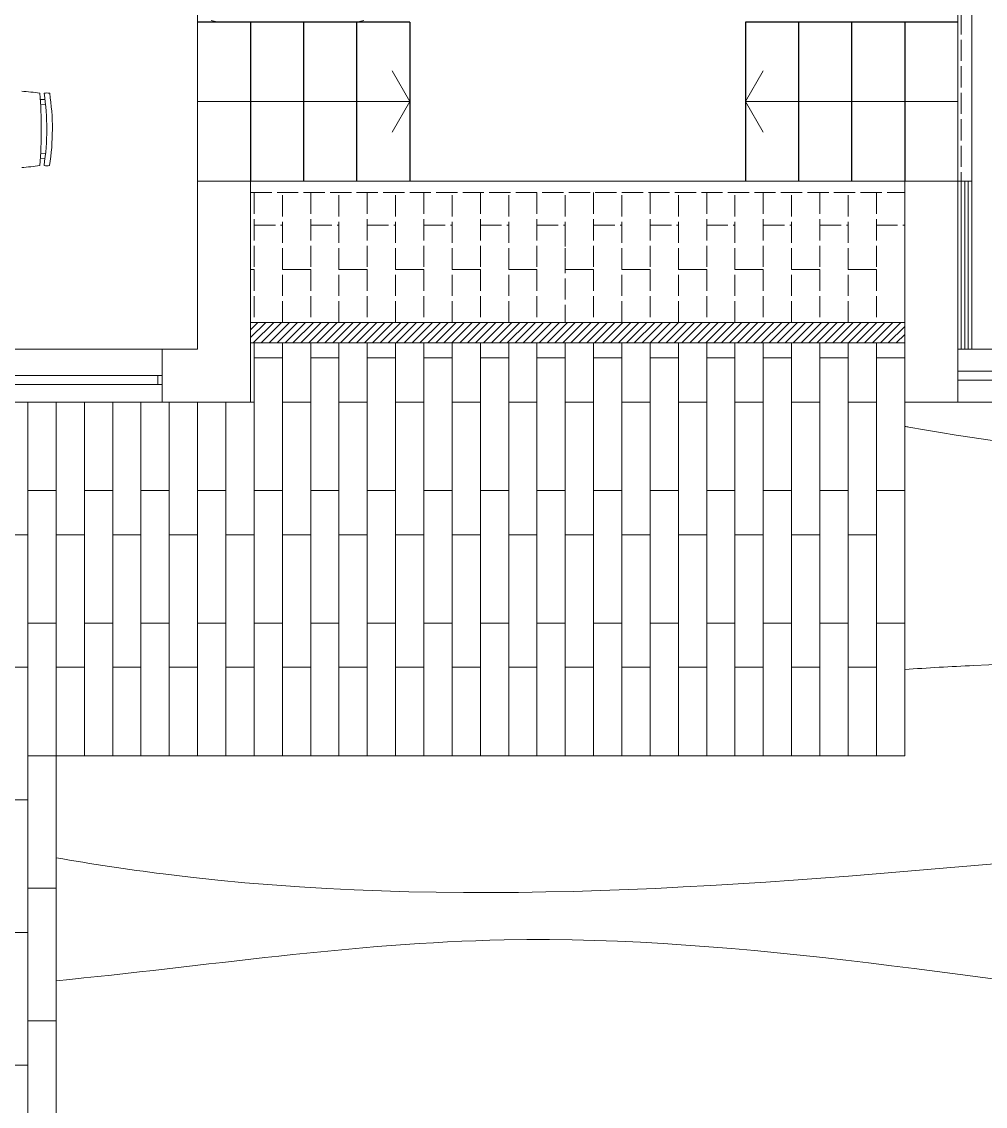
# Model space of a CAD drawing. Header units: millimetres. Extents: x 3468 to 20390, y -976 to 7887.
# Drawn here: x 15237 to 15782, y 6392 to 7005 of the extents above; entities that cross this region are included whole.
import ezdxf

# ---------------------------------------------------------------- set-up
doc = ezdxf.new("R2010")
doc.units = ezdxf.units.MM
doc.linetypes.add('ACAD_ISO02W100', pattern=[15, 12, -3])
for name, color, linetype, lineweight in [('A-FURN', 9, 'Continuous', 13), ('curve di livello', 6, 'Continuous', 9), ('pavimentazione esterna', 51, 'Continuous', 15), ('PROIEZIONI', 145, 'Continuous', 13), ('PROIEZIONI_finissime_fine lines', 251, 'Continuous', 5), ('vetro', 140, 'Continuous', 15), ('Wall', 7, 'Continuous', 20)]:
    doc.layers.add(name, color=color, linetype=linetype, lineweight=lineweight)

msp = doc.modelspace()

# ---------------------------------------------------------------- hatches: boundary and pattern name
at = {"layer": 'vetro'}
h = msp.add_hatch(dxfattribs=at)
h.set_pattern_fill('ANSI31', color=4, angle=1080)
h.set_pattern_definition([(45, (-9019.939, -10052.357), (-2.24506403, 2.24506403), [])])
h.paths.add_polyline_path([(15366.58, 6835.23), (15366.58, 6823.71), (15736.58, 6823.71), (15736.58, 6835.23)])

# ---------------------------------------------------------------- linework, layer by layer
at = {"color": 1}
for p, q in [((15456.58, 7005.21), (15336.58, 7005.21)), ((15366.58, 7005.21), (15366.58, 6915.21)), ((15396.58, 7005.21), (15396.58, 6915.21)), ((15426.58, 7005.21), (15426.58, 6915.21)), ((15456.58, 7005.21), (15456.58, 6915.21)), ((15766.58, 7005.21), (15646.58, 7005.21)), ((15646.58, 7005.21), (15646.58, 6915.21)), ((15676.58, 7005.21), (15676.58, 6915.21)), ((15706.58, 7005.21), (15706.58, 6915.21)), ((15736.58, 7005.21), (15736.58, 6915.21))]:
    msp.add_line(p, q, dxfattribs=at)
at = {"layer": 'A-FURN'}
for p, q in [((15344.21, 7006.05), (15348.45, 7005.21)), ((15348.45, 7005.21), (15426.46, 7005.21)), ((15430.7, 7006.05), (15426.46, 7005.21)), ((15250.28, 6961.31), (15247.66, 6961.38)), ((15250.63, 6958.44), (15247.83, 6958.52)), ((15247.65, 6928.02), (15250.28, 6928.11)), ((15247.8, 6930.88), (15250.62, 6930.96))]:
    msp.add_line(p, q, dxfattribs=at)
for points in [[(15247.4, 6964.97, -0.040002), (15247.35, 6923.99, -3.508425)], [(15249.77, 6964.96, -0.076135), (15249.72, 6924, -3.508425)], [(15252.92, 6964.95, -0.076111), (15252.87, 6924, -3.508425)]]:
    msp.add_lwpolyline(points, format="xyb", dxfattribs=at)
for centre, radius, start, end in [((15226.73, 6821.63), 144.82, 81.79347, 85.8963), ((15251.33, 6954.24), 10.82, 81.51542, 98.24682), ((15226.99, 7067.29), 144.73, 274.00292, 278.08792), ((15251.31, 6934.7), 10.82, 261.51542, 278.24682)]:
    msp.add_arc(centre, radius, start, end, dxfattribs=at)
at = {"layer": 'curve di livello'}
for points, knots in [([(15736.58, 6776.5), (15737.34, 6776.37), (15928.75, 6742.85), (16125.85, 6736.21), (16313.03, 6776.1)], [1440.619799, 1440.619799, 1440.619799, 1440.619799, 1442.919983, 2017.077223, 2017.077223, 2017.077223, 2017.077223]), ([(15736.58, 6638.99), (15749.61, 6639.84), (15944.14, 6651.09), (16137.67, 6631.35), (16312.99, 6591.07), (16312.99, 6591.07), (16312.99, 6591.07), (16312.99, 6591.07), (16313, 6591.06), (16313.02, 6591.06), (16313.03, 6591.06)], [1437.518464, 1437.518464, 1437.518464, 1437.518464, 1476.268274, 2015.917714, 2015.917714, 2015.917714, 2015.918177, 2015.918177, 2015.918177, 2015.958032, 2015.958032, 2015.958032, 2015.958032]), ([(15256.58, 6532.43), (15276.75, 6528.95), (15624.27, 6475.75), (15982.5, 6578.79), (16312.96, 6546.7), (16312.96, 6546.7), (16312.96, 6546.7), (16312.96, 6546.7), (16312.98, 6546.69), (16313.01, 6546.69), (16313.03, 6546.69)], [952.435008, 952.435008, 952.435008, 952.435008, 1013.900228, 2009.947904, 2009.947904, 2009.947904, 2009.948687, 2009.948687, 2009.948687, 2010.018952, 2010.018952, 2010.018952, 2010.018952]), ([(15256.58, 6462.93), (15340.1, 6470.9), (15693.36, 6527.08), (16068.31, 6377.44), (16312.95, 6485.99), (16312.95, 6485.99), (16312.95, 6485.99), (16312.95, 6485.99), (16312.98, 6486.01), (16313, 6486.02), (16313.03, 6486.03)], [948.136507, 948.136507, 948.136507, 948.136507, 1199.951019, 2002.883229, 2002.883229, 2002.883229, 2002.885334, 2002.885334, 2002.885334, 2002.970377, 2002.970377, 2002.970377, 2002.970377])]:
    msp.add_open_spline(points, degree=3, knots=knots, dxfattribs=at)
at = {"layer": 'pavimentazione esterna', "linetype": 'ACAD_ISO02W100'}
for p, q in [((15368.58, 6908.69), (15368.58, 6865.21)), ((15384.58, 6865.21), (15384.58, 6908.69)), ((15400.58, 6908.69), (15400.58, 6865.21)), ((15416.58, 6865.21), (15416.58, 6908.69)), ((15432.58, 6908.69), (15432.58, 6865.21)), ((15448.58, 6865.21), (15448.58, 6908.69)), ((15464.58, 6908.69), (15464.58, 6865.21)), ((15480.58, 6865.21), (15480.58, 6908.69)), ((15496.58, 6908.69), (15496.58, 6865.21)), ((15512.58, 6865.21), (15512.58, 6908.69)), ((15528.58, 6908.69), (15528.58, 6865.21)), ((15544.58, 6865.21), (15544.58, 6908.69)), ((15560.58, 6908.69), (15560.58, 6865.21)), ((15576.58, 6865.21), (15576.58, 6908.69)), ((15592.58, 6908.69), (15592.58, 6865.21)), ((15608.58, 6865.21), (15608.58, 6908.69)), ((15624.58, 6908.69), (15624.58, 6865.21)), ((15640.58, 6865.21), (15640.58, 6908.69)), ((15656.58, 6908.69), (15656.58, 6865.21)), ((15672.58, 6865.21), (15672.58, 6908.69)), ((15688.58, 6908.69), (15688.58, 6865.21)), ((15704.58, 6865.21), (15704.58, 6908.69)), ((15720.58, 6908.69), (15720.58, 6865.21)), ((15368.58, 6890.21), (15384.58, 6890.21)), ((15400.58, 6890.21), (15416.58, 6890.21)), ((15432.58, 6890.21), (15448.58, 6890.21)), ((15464.58, 6890.21), (15480.58, 6890.21)), ((15496.58, 6890.21), (15512.58, 6890.21)), ((15528.58, 6890.21), (15544.58, 6890.21)), ((15544.58, 6890.21), (15544.58, 6835.23)), ((15560.58, 6890.21), (15576.58, 6890.21)), ((15592.58, 6890.21), (15608.58, 6890.21)), ((15624.58, 6890.21), (15640.58, 6890.21)), ((15656.58, 6890.21), (15672.58, 6890.21)), ((15688.58, 6890.21), (15704.58, 6890.21)), ((15720.58, 6890.21), (15736.58, 6890.21)), ((15366.58, 6865.21), (15368.58, 6865.21)), ((15368.58, 6865.21), (15366.58, 6865.21)), ((15368.58, 6865.21), (15368.58, 6835.23)), ((15384.58, 6865.21), (15400.58, 6865.21)), ((15384.58, 6835.23), (15384.58, 6865.21)), ((15400.58, 6865.21), (15384.58, 6865.21)), ((15400.58, 6865.21), (15400.58, 6835.23)), ((15416.58, 6865.21), (15432.58, 6865.21)), ((15416.58, 6835.23), (15416.58, 6865.21)), ((15432.58, 6865.21), (15416.58, 6865.21)), ((15432.58, 6865.21), (15432.58, 6835.23)), ((15448.58, 6865.21), (15464.58, 6865.21)), ((15448.58, 6835.23), (15448.58, 6865.21)), ((15464.58, 6865.21), (15448.58, 6865.21)), ((15464.58, 6865.21), (15464.58, 6835.23)), ((15480.58, 6865.21), (15496.58, 6865.21)), ((15480.58, 6835.23), (15480.58, 6865.21)), ((15496.58, 6865.21), (15480.58, 6865.21)), ((15496.58, 6865.21), (15496.58, 6835.23)), ((15512.58, 6865.21), (15528.58, 6865.21)), ((15512.58, 6835.23), (15512.58, 6865.21)), ((15528.58, 6865.21), (15512.58, 6865.21)), ((15528.58, 6865.21), (15528.58, 6835.23)), ((15544.58, 6865.21), (15560.58, 6865.21)), ((15560.58, 6865.21), (15544.58, 6865.21)), ((15560.58, 6865.21), (15560.58, 6835.23)), ((15576.58, 6865.21), (15592.58, 6865.21)), ((15576.58, 6835.23), (15576.58, 6865.21)), ((15592.58, 6865.21), (15576.58, 6865.21)), ((15592.58, 6865.21), (15592.58, 6835.23)), ((15608.58, 6865.21), (15624.58, 6865.21)), ((15608.58, 6835.23), (15608.58, 6865.21)), ((15624.58, 6865.21), (15608.58, 6865.21)), ((15624.58, 6865.21), (15624.58, 6835.23)), ((15640.58, 6865.21), (15656.58, 6865.21)), ((15640.58, 6835.23), (15640.58, 6865.21)), ((15656.58, 6865.21), (15640.58, 6865.21)), ((15656.58, 6865.21), (15656.58, 6835.23)), ((15672.58, 6865.21), (15688.58, 6865.21)), ((15672.58, 6835.23), (15672.58, 6865.21)), ((15688.58, 6865.21), (15672.58, 6865.21)), ((15688.58, 6865.21), (15688.58, 6835.23)), ((15704.58, 6865.21), (15720.58, 6865.21)), ((15704.58, 6835.23), (15704.58, 6865.21)), ((15720.58, 6865.21), (15704.58, 6865.21)), ((15720.58, 6865.21), (15720.58, 6835.23))]:
    msp.add_line(p, q, dxfattribs=at)
at = {"layer": 'pavimentazione esterna'}
for p, q in [((15256.58, 6590.21), (15272.58, 6590.21)), ((15288.58, 6590.21), (15304.58, 6590.21)), ((15320.58, 6590.21), (15336.58, 6590.21)), ((15352.58, 6590.21), (15368.58, 6590.21)), ((15384.58, 6590.21), (15400.58, 6590.21)), ((15416.58, 6590.21), (15432.58, 6590.21)), ((15448.58, 6590.21), (15464.58, 6590.21)), ((15480.58, 6590.21), (15496.58, 6590.21)), ((15512.58, 6590.21), (15528.58, 6590.21)), ((15544.58, 6590.21), (15560.58, 6590.21)), ((15576.58, 6590.21), (15592.58, 6590.21)), ((15608.58, 6590.21), (15624.58, 6590.21)), ((15640.58, 6590.21), (15656.58, 6590.21)), ((15672.58, 6590.21), (15688.58, 6590.21)), ((15704.58, 6590.21), (15720.58, 6590.21))]:
    msp.add_line(p, q, dxfattribs=at)
for points in [[(15368.58, 6823.71), (15368.58, 6790.21), (15364.08, 6790.21)], [(15384.58, 6823.71), (15384.58, 6815.21), (15368.58, 6815.21), (15368.58, 6823.71)], [(15400.58, 6823.71), (15400.58, 6790.21), (15384.58, 6790.21), (15384.58, 6823.71)], [(15416.58, 6823.71), (15416.58, 6815.21), (15400.58, 6815.21), (15400.58, 6823.71)], [(15432.58, 6823.71), (15432.58, 6790.21), (15416.58, 6790.21), (15416.58, 6823.71)], [(15448.58, 6823.71), (15448.58, 6815.21), (15432.58, 6815.21), (15432.58, 6823.71)], [(15464.58, 6823.71), (15464.58, 6790.21), (15448.58, 6790.21), (15448.58, 6823.71)], [(15480.58, 6823.71), (15480.58, 6815.21), (15464.58, 6815.21), (15464.58, 6823.71)], [(15496.58, 6823.71), (15496.58, 6790.21), (15480.58, 6790.21), (15480.58, 6823.71)], [(15512.58, 6823.71), (15512.58, 6815.21), (15496.58, 6815.21), (15496.58, 6823.71)], [(15528.58, 6823.71), (15528.58, 6790.21), (15512.58, 6790.21), (15512.58, 6823.71)], [(15544.58, 6823.71), (15544.58, 6815.21), (15528.58, 6815.21), (15528.58, 6823.71)], [(15560.58, 6823.71), (15560.58, 6790.21), (15544.58, 6790.21), (15544.58, 6823.71)], [(15576.58, 6823.71), (15576.58, 6815.21), (15560.58, 6815.21), (15560.58, 6823.71)], [(15592.58, 6823.71), (15592.58, 6790.21), (15576.58, 6790.21), (15576.58, 6823.71)], [(15608.58, 6823.71), (15608.58, 6815.21), (15592.58, 6815.21), (15592.58, 6823.71)], [(15624.58, 6823.71), (15624.58, 6790.21), (15608.58, 6790.21), (15608.58, 6823.71)], [(15640.58, 6823.71), (15640.58, 6815.21), (15624.58, 6815.21), (15624.58, 6823.71)], [(15656.58, 6823.71), (15656.58, 6790.21), (15640.58, 6790.21), (15640.58, 6823.71)], [(15672.58, 6823.71), (15672.58, 6815.21), (15656.58, 6815.21), (15656.58, 6823.71)], [(15688.58, 6823.71), (15688.58, 6790.21), (15672.58, 6790.21), (15672.58, 6823.71)], [(15704.58, 6823.71), (15704.58, 6815.21), (15688.58, 6815.21), (15688.58, 6823.71)], [(15720.58, 6823.71), (15720.58, 6790.21), (15704.58, 6790.21), (15704.58, 6823.71)], [(15736.58, 6815.21), (15720.58, 6815.21), (15720.58, 6823.71)], [(15368.58, 6815.21), (15384.58, 6815.21), (15384.58, 6740.21), (15368.58, 6740.21), (15368.58, 6815.21)], [(15400.58, 6815.21), (15416.58, 6815.21), (15416.58, 6740.21), (15400.58, 6740.21), (15400.58, 6815.21)], [(15432.58, 6815.21), (15448.58, 6815.21), (15448.58, 6740.21), (15432.58, 6740.21), (15432.58, 6815.21)], [(15464.58, 6815.21), (15480.58, 6815.21), (15480.58, 6740.21), (15464.58, 6740.21), (15464.58, 6815.21)], [(15496.58, 6815.21), (15512.58, 6815.21), (15512.58, 6740.21), (15496.58, 6740.21), (15496.58, 6815.21)], [(15528.58, 6815.21), (15544.58, 6815.21), (15544.58, 6740.21), (15528.58, 6740.21), (15528.58, 6815.21)], [(15560.58, 6815.21), (15576.58, 6815.21), (15576.58, 6740.21), (15560.58, 6740.21), (15560.58, 6815.21)], [(15592.58, 6815.21), (15608.58, 6815.21), (15608.58, 6740.21), (15592.58, 6740.21), (15592.58, 6815.21)], [(15624.58, 6815.21), (15640.58, 6815.21), (15640.58, 6740.21), (15624.58, 6740.21), (15624.58, 6815.21)], [(15656.58, 6815.21), (15672.58, 6815.21), (15672.58, 6740.21), (15656.58, 6740.21), (15656.58, 6815.21)], [(15688.58, 6815.21), (15704.58, 6815.21), (15704.58, 6740.21), (15688.58, 6740.21), (15688.58, 6815.21)], [(15720.58, 6815.21), (15734.08, 6815.21)], [(15736.58, 6790.21), (15736.58, 6740.21), (15720.58, 6740.21), (15720.58, 6815.21)], [(15224.58, 6790.21), (15240.58, 6790.21), (15240.58, 6715.21), (15224.58, 6715.21), (15224.58, 6790.21)], [(15256.58, 6790.21), (15272.58, 6790.21), (15272.58, 6715.21), (15256.58, 6715.21), (15256.58, 6790.21)], [(15288.58, 6790.21), (15304.58, 6790.21), (15304.58, 6715.21), (15288.58, 6715.21), (15288.58, 6790.21)], [(15320.58, 6790.21), (15336.58, 6790.21), (15336.58, 6715.21), (15320.58, 6715.21), (15320.58, 6790.21)], [(15352.58, 6790.21), (15368.58, 6790.21), (15368.58, 6715.21), (15352.58, 6715.21), (15352.58, 6790.21)], [(15384.58, 6790.21), (15400.58, 6790.21), (15400.58, 6715.21), (15384.58, 6715.21), (15384.58, 6790.21)], [(15416.58, 6790.21), (15432.58, 6790.21), (15432.58, 6715.21), (15416.58, 6715.21), (15416.58, 6790.21)], [(15448.58, 6790.21), (15464.58, 6790.21), (15464.58, 6715.21), (15448.58, 6715.21), (15448.58, 6790.21)], [(15480.58, 6790.21), (15496.58, 6790.21), (15496.58, 6715.21), (15480.58, 6715.21), (15480.58, 6790.21)], [(15512.58, 6790.21), (15528.58, 6790.21), (15528.58, 6715.21), (15512.58, 6715.21), (15512.58, 6790.21)], [(15544.58, 6790.21), (15560.58, 6790.21), (15560.58, 6715.21), (15544.58, 6715.21), (15544.58, 6790.21)], [(15576.58, 6790.21), (15592.58, 6790.21), (15592.58, 6715.21), (15576.58, 6715.21), (15576.58, 6790.21)], [(15608.58, 6790.21), (15624.58, 6790.21), (15624.58, 6715.21), (15608.58, 6715.21), (15608.58, 6790.21)], [(15640.58, 6790.21), (15656.58, 6790.21), (15656.58, 6715.21), (15640.58, 6715.21), (15640.58, 6790.21)], [(15672.58, 6790.21), (15688.58, 6790.21), (15688.58, 6715.21), (15672.58, 6715.21), (15672.58, 6790.21)], [(15704.58, 6790.21), (15720.58, 6790.21), (15720.58, 6715.21), (15704.58, 6715.21), (15704.58, 6790.21)], [(15240.58, 6740.21), (15256.58, 6740.21), (15256.58, 6665.21), (15240.58, 6665.21), (15240.58, 6740.21)], [(15272.58, 6740.21), (15288.58, 6740.21), (15288.58, 6665.21), (15272.58, 6665.21), (15272.58, 6740.21)], [(15304.58, 6740.21), (15320.58, 6740.21), (15320.58, 6665.21), (15304.58, 6665.21), (15304.58, 6740.21)], [(15336.58, 6740.21), (15352.58, 6740.21), (15352.58, 6665.21), (15336.58, 6665.21), (15336.58, 6740.21)], [(15368.58, 6740.21), (15384.58, 6740.21), (15384.58, 6665.21), (15368.58, 6665.21), (15368.58, 6740.21)], [(15400.58, 6740.21), (15416.58, 6740.21), (15416.58, 6665.21), (15400.58, 6665.21), (15400.58, 6740.21)], [(15432.58, 6740.21), (15448.58, 6740.21), (15448.58, 6665.21), (15432.58, 6665.21), (15432.58, 6740.21)], [(15464.58, 6740.21), (15480.58, 6740.21), (15480.58, 6665.21), (15464.58, 6665.21), (15464.58, 6740.21)], [(15496.58, 6740.21), (15512.58, 6740.21), (15512.58, 6665.21), (15496.58, 6665.21), (15496.58, 6740.21)], [(15528.58, 6740.21), (15544.58, 6740.21), (15544.58, 6665.21), (15528.58, 6665.21), (15528.58, 6740.21)], [(15560.58, 6740.21), (15576.58, 6740.21), (15576.58, 6665.21), (15560.58, 6665.21), (15560.58, 6740.21)], [(15592.58, 6740.21), (15608.58, 6740.21), (15608.58, 6665.21), (15592.58, 6665.21), (15592.58, 6740.21)], [(15624.58, 6740.21), (15640.58, 6740.21), (15640.58, 6665.21), (15624.58, 6665.21), (15624.58, 6740.21)], [(15656.58, 6740.21), (15672.58, 6740.21), (15672.58, 6665.21), (15656.58, 6665.21), (15656.58, 6740.21)], [(15688.58, 6740.21), (15704.58, 6740.21), (15704.58, 6665.21), (15688.58, 6665.21), (15688.58, 6740.21)], [(15720.58, 6740.21), (15736.58, 6740.21), (15736.58, 6665.21), (15720.58, 6665.21), (15720.58, 6740.21)], [(15224.58, 6715.21), (15240.58, 6715.21), (15240.58, 6640.21), (15224.58, 6640.21), (15224.58, 6715.21)], [(15256.58, 6715.21), (15272.58, 6715.21), (15272.58, 6640.21), (15256.58, 6640.21), (15256.58, 6715.21)], [(15288.58, 6715.21), (15304.58, 6715.21), (15304.58, 6640.21), (15288.58, 6640.21), (15288.58, 6715.21)], [(15320.58, 6715.21), (15336.58, 6715.21), (15336.58, 6640.21), (15320.58, 6640.21), (15320.58, 6715.21)], [(15352.58, 6715.21), (15368.58, 6715.21), (15368.58, 6640.21), (15352.58, 6640.21), (15352.58, 6715.21)], [(15384.58, 6715.21), (15400.58, 6715.21), (15400.58, 6640.21), (15384.58, 6640.21), (15384.58, 6715.21)], [(15416.58, 6715.21), (15432.58, 6715.21), (15432.58, 6640.21), (15416.58, 6640.21), (15416.58, 6715.21)], [(15448.58, 6715.21), (15464.58, 6715.21), (15464.58, 6640.21), (15448.58, 6640.21), (15448.58, 6715.21)], [(15480.58, 6715.21), (15496.58, 6715.21), (15496.58, 6640.21), (15480.58, 6640.21), (15480.58, 6715.21)], [(15512.58, 6715.21), (15528.58, 6715.21), (15528.58, 6640.21), (15512.58, 6640.21), (15512.58, 6715.21)], [(15544.58, 6715.21), (15560.58, 6715.21), (15560.58, 6640.21), (15544.58, 6640.21), (15544.58, 6715.21)], [(15576.58, 6715.21), (15592.58, 6715.21), (15592.58, 6640.21), (15576.58, 6640.21), (15576.58, 6715.21)], [(15608.58, 6715.21), (15624.58, 6715.21), (15624.58, 6640.21), (15608.58, 6640.21), (15608.58, 6715.21)], [(15640.58, 6715.21), (15656.58, 6715.21), (15656.58, 6640.21), (15640.58, 6640.21), (15640.58, 6715.21)], [(15672.58, 6715.21), (15688.58, 6715.21), (15688.58, 6640.21), (15672.58, 6640.21), (15672.58, 6715.21)], [(15704.58, 6715.21), (15720.58, 6715.21), (15720.58, 6640.21), (15704.58, 6640.21), (15704.58, 6715.21)], [(15240.58, 6665.21), (15256.58, 6665.21), (15256.58, 6590.21), (15240.58, 6590.21), (15240.58, 6665.21)], [(15272.58, 6665.21), (15288.58, 6665.21), (15288.58, 6590.21), (15272.58, 6590.21), (15272.58, 6665.21)], [(15304.58, 6665.21), (15320.58, 6665.21), (15320.58, 6590.21), (15304.58, 6590.21), (15304.58, 6665.21)], [(15336.58, 6665.21), (15352.58, 6665.21), (15352.58, 6590.21), (15336.58, 6590.21), (15336.58, 6665.21)], [(15368.58, 6665.21), (15384.58, 6665.21), (15384.58, 6590.21), (15368.58, 6590.21), (15368.58, 6665.21)], [(15400.58, 6665.21), (15416.58, 6665.21), (15416.58, 6590.21), (15400.58, 6590.21), (15400.58, 6665.21)], [(15432.58, 6665.21), (15448.58, 6665.21), (15448.58, 6590.21), (15432.58, 6590.21), (15432.58, 6665.21)], [(15464.58, 6665.21), (15480.58, 6665.21), (15480.58, 6590.21), (15464.58, 6590.21), (15464.58, 6665.21)], [(15496.58, 6665.21), (15512.58, 6665.21), (15512.58, 6590.21), (15496.58, 6590.21), (15496.58, 6665.21)], [(15528.58, 6665.21), (15544.58, 6665.21), (15544.58, 6590.21), (15528.58, 6590.21), (15528.58, 6665.21)], [(15560.58, 6665.21), (15576.58, 6665.21), (15576.58, 6590.21), (15560.58, 6590.21), (15560.58, 6665.21)], [(15592.58, 6665.21), (15608.58, 6665.21), (15608.58, 6590.21), (15592.58, 6590.21), (15592.58, 6665.21)], [(15624.58, 6665.21), (15640.58, 6665.21), (15640.58, 6590.21), (15624.58, 6590.21), (15624.58, 6665.21)], [(15656.58, 6665.21), (15672.58, 6665.21), (15672.58, 6590.21), (15656.58, 6590.21), (15656.58, 6665.21)], [(15688.58, 6665.21), (15704.58, 6665.21), (15704.58, 6590.21), (15688.58, 6590.21), (15688.58, 6665.21)], [(15720.58, 6665.21), (15736.58, 6665.21), (15736.58, 6590.21), (15720.58, 6590.21), (15720.58, 6665.21)], [(15224.58, 6640.21), (15240.58, 6640.21), (15240.58, 6565.21), (15224.58, 6565.21), (15224.58, 6640.21)], [(15240.58, 6590.21), (15256.58, 6590.21), (15256.58, 6515.21), (15240.58, 6515.21), (15240.58, 6590.21)], [(15224.58, 6565.21), (15240.58, 6565.21), (15240.58, 6490.21), (15224.58, 6490.21), (15224.58, 6565.21)], [(15240.58, 6515.21), (15256.58, 6515.21), (15256.58, 6440.21), (15240.58, 6440.21), (15240.58, 6515.21)], [(15224.58, 6490.21), (15240.58, 6490.21), (15240.58, 6415.21), (15224.58, 6415.21), (15224.58, 6490.21)], [(15240.58, 6440.21), (15256.58, 6440.21), (15256.58, 6365.21), (15240.58, 6365.21), (15240.58, 6440.21)], [(15224.58, 6415.21), (15240.58, 6415.21), (15240.58, 6340.21), (15224.58, 6340.21), (15224.58, 6415.21)]]:
    msp.add_lwpolyline(points, dxfattribs=at)
at = {"layer": 'PROIEZIONI'}
for p, q in [((15456.58, 6960.21), (15446.69, 6977.59)), ((15646.58, 6960.21), (15656.48, 6977.59)), ((15456.58, 6960.21), (15336.58, 6960.21)), ((15456.58, 6960.21), (15446.69, 6942.83)), ((15646.58, 6960.21), (15656.48, 6942.83)), ((15646.58, 6960.21), (15766.58, 6960.21))]:
    msp.add_line(p, q, dxfattribs=at)
at = {"layer": 'PROIEZIONI_finissime_fine lines'}
for p, q in [((15099.08, 6820.21), (15316.58, 6820.21)), ((15766.58, 6820.21), (16056.58, 6820.21)), ((15099.08, 6790.21), (15316.58, 6790.21)), ((16056.58, 6790.21), (15766.58, 6790.21))]:
    msp.add_line(p, q, dxfattribs=at)
for points in [[(15774.58, 6915.21), (15774.58, 7295.21), (15766.58, 7295.21)], [(15766.58, 6820.21), (15766.58, 6915.21), (15768.58, 6915.21), (15768.58, 6820.21), (15766.58, 6820.21)], [(15768.58, 6820.21), (15768.58, 6915.21), (15770.58, 6915.21), (15770.58, 6820.21), (15768.58, 6820.21)], [(15770.58, 6820.21), (15770.58, 6915.21), (15772.58, 6915.21), (15772.58, 6820.21), (15770.58, 6820.21)], [(15772.58, 6820.21), (15772.58, 6915.21), (15774.58, 6915.21), (15774.58, 6820.21), (15772.58, 6820.21)]]:
    msp.add_lwpolyline(points, dxfattribs=at)
at = {"layer": 'PROIEZIONI_finissime_fine lines', "linetype": 'ACAD_ISO02W100'}
msp.add_lwpolyline([(15766.58, 6915.21), (15766.58, 7010.21), (15768.58, 7010.21), (15768.58, 6915.21), (15766.58, 6915.21)], dxfattribs=at)
at = {"layer": 'vetro', "linetype": 'ACAD_ISO02W100'}
for p, q in [((15366.58, 6908.69), (15366.58, 6915.21)), ((15736.58, 6908.69), (15736.58, 6915.21)), ((15366.58, 6908.69), (15736.58, 6908.69))]:
    msp.add_line(p, q, dxfattribs=at)
at = {"layer": 'vetro'}
for p, q in [((15366.58, 6915.21), (15736.58, 6915.21)), ((15366.58, 6835.23), (15736.58, 6835.23)), ((15736.58, 6823.71), (15366.58, 6823.71)), ((15209.08, 6805.21), (15316.58, 6805.21)), ((15314.08, 6805.21), (15314.08, 6800.21)), ((15316.58, 6805.21), (15316.58, 6800.21)), ((15766.58, 6807.71), (16056.58, 6807.71)), ((15766.58, 6807.71), (15766.58, 6802.71)), ((15206.58, 6800.21), (15316.58, 6800.21)), ((15766.58, 6802.71), (16056.58, 6802.71))]:
    msp.add_line(p, q, dxfattribs=at)
at = {"layer": 'Wall'}
for p, q in [((15336.58, 6915.21), (15336.58, 7295.21)), ((15766.58, 7295.21), (15766.58, 6915.21)), ((15336.58, 6820.21), (15336.58, 6915.21)), ((15336.58, 6915.21), (15366.58, 6915.21)), ((15366.58, 6790.21), (15366.58, 6915.21)), ((15736.58, 6790.21), (15736.58, 6915.21)), ((15736.58, 6915.21), (15766.58, 6915.21)), ((15766.58, 6915.21), (15766.58, 6820.21)), ((15316.58, 6820.21), (15336.58, 6820.21)), ((15316.58, 6790.21), (15316.58, 6820.21)), ((15766.58, 6820.21), (15766.58, 6790.21)), ((15316.58, 6790.21), (15366.58, 6790.21)), ((15766.58, 6790.21), (15736.58, 6790.21))]:
    msp.add_line(p, q, dxfattribs=at)

doc.saveas('drawing.dxf')
